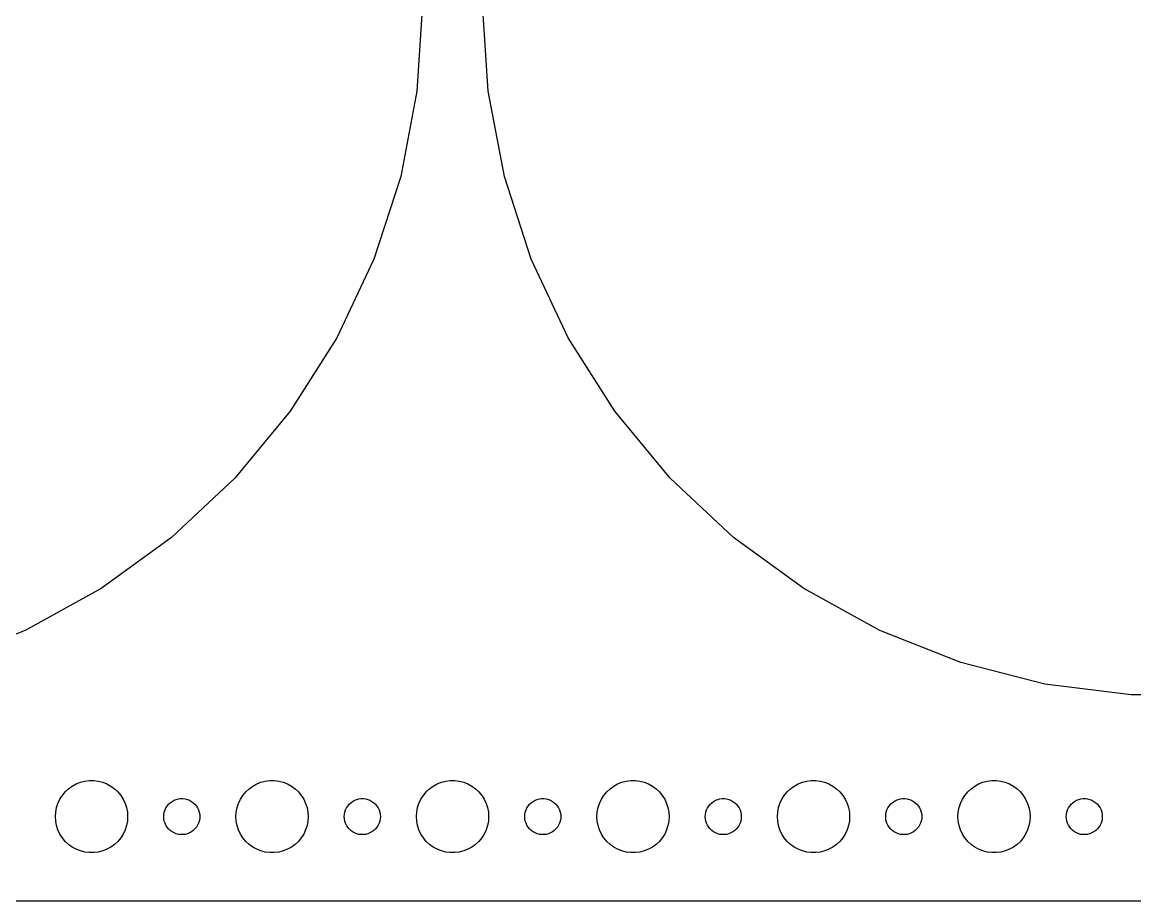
# Model space of a CAD drawing. Header units: metres. Extents: x -187 to 187, y -74 to 74.
# Drawn here: x -95.8 to -3.3, y -74.5 to -1.5 of the extents above; entities that cross this region are included whole.
import ezdxf

# ---------------------------------------------------------------- set-up
doc = ezdxf.new("R2010")
doc.units = ezdxf.units.M

msp = doc.modelspace()

# ---------------------------------------------------------------- linework, layer by layer
for p, q in [((-62.5, 0), (-62.9534, -7.20665)), ((-57.0466, -7.20665), (-57.5, 0)), ((-62.9534, -7.20665), (-64.3065, -14.2997)), ((-55.6935, -14.2997), (-57.0466, -7.20665)), ((-64.3065, -14.2997), (-66.5378, -21.1672)), ((-53.4621, -21.1672), (-55.6935, -14.2997)), ((-66.5378, -21.1672), (-69.6124, -27.7008)), ((-50.3876, -27.7008), (-53.4621, -21.1672)), ((-69.6124, -27.7008), (-73.4815, -33.7977)), ((-46.5185, -33.7977), (-50.3876, -27.7008)), ((-73.4815, -33.7977), (-78.0843, -39.3615)), ((-41.9157, -39.3615), (-46.5185, -33.7977)), ((-78.0843, -39.3615), (-83.3481, -44.3045)), ((-36.6519, -44.3045), (-41.9157, -39.3615)), ((-83.3481, -44.3045), (-89.19, -48.5488)), ((-30.81, -48.5488), (-36.6519, -44.3045)), ((-89.19, -48.5488), (-95.5177, -52.0276)), ((-24.4823, -52.0276), (-30.81, -48.5488)), ((-95.5177, -52.0276), (-102.232, -54.6857)), ((-17.7685, -54.6857), (-24.4823, -52.0276)), ((-10.7744, -56.4815), (-17.7685, -54.6857)), ((-3.61044, -57.3865), (-10.7744, -56.4815)), ((3.61044, -57.3865), (-3.61044, -57.3865)), ((-91.2773, -64.7855), (-90.927, -64.6468)), ((-90.927, -64.6468), (-90.5621, -64.5531)), ((-90.5621, -64.5531), (-90.1884, -64.5059)), ((-90.1884, -64.5059), (-89.8116, -64.5059)), ((-89.8116, -64.5059), (-89.4379, -64.5531)), ((-89.4379, -64.5531), (-89.073, -64.6468)), ((-89.073, -64.6468), (-88.7227, -64.7855)), ((-76.2773, -64.7855), (-75.927, -64.6468)), ((-75.927, -64.6468), (-75.5621, -64.5531)), ((-75.5621, -64.5531), (-75.1884, -64.5059)), ((-75.1884, -64.5059), (-74.8116, -64.5059)), ((-74.8116, -64.5059), (-74.4379, -64.5531)), ((-74.4379, -64.5531), (-74.073, -64.6468)), ((-74.073, -64.6468), (-73.7227, -64.7855)), ((-61.2773, -64.7855), (-60.927, -64.6468)), ((-60.927, -64.6468), (-60.5621, -64.5531)), ((-60.5621, -64.5531), (-60.1884, -64.5059)), ((-60.1884, -64.5059), (-59.8116, -64.5059)), ((-59.8116, -64.5059), (-59.4379, -64.5531)), ((-59.4379, -64.5531), (-59.0729, -64.6468)), ((-59.0729, -64.6468), (-58.7227, -64.7855)), ((-46.2773, -64.7855), (-45.927, -64.6468)), ((-45.927, -64.6468), (-45.5621, -64.5531)), ((-45.5621, -64.5531), (-45.1884, -64.5059)), ((-45.1884, -64.5059), (-44.8116, -64.5059)), ((-44.8116, -64.5059), (-44.4379, -64.5531)), ((-44.4379, -64.5531), (-44.0729, -64.6468)), ((-44.0729, -64.6468), (-43.7227, -64.7855)), ((-31.2773, -64.7855), (-30.927, -64.6468)), ((-30.927, -64.6468), (-30.5621, -64.5531)), ((-30.5621, -64.5531), (-30.1884, -64.5059)), ((-30.1884, -64.5059), (-29.8116, -64.5059)), ((-29.8116, -64.5059), (-29.4379, -64.5531)), ((-29.4379, -64.5531), (-29.0729, -64.6468)), ((-29.0729, -64.6468), (-28.7227, -64.7855)), ((-16.2773, -64.7855), (-15.927, -64.6468)), ((-15.927, -64.6468), (-15.5621, -64.5531)), ((-15.5621, -64.5531), (-15.1884, -64.5059)), ((-15.1884, -64.5059), (-14.8116, -64.5059)), ((-14.8116, -64.5059), (-14.4379, -64.5531)), ((-14.4379, -64.5531), (-14.0729, -64.6468)), ((-14.0729, -64.6468), (-13.7227, -64.7855)), ((-92.427, -65.7366), (-92.1869, -65.4464)), ((-92.1869, -65.4464), (-91.9123, -65.1885)), ((-91.9123, -65.1885), (-91.6075, -64.967)), ((-91.6075, -64.967), (-91.2773, -64.7855)), ((-88.7227, -64.7855), (-88.3925, -64.967)), ((-88.3925, -64.967), (-88.0877, -65.1885)), ((-88.0877, -65.1885), (-87.8131, -65.4464)), ((-87.8131, -65.4464), (-87.573, -65.7366)), ((-77.427, -65.7366), (-77.1869, -65.4464)), ((-77.1869, -65.4464), (-76.9123, -65.1885)), ((-76.9123, -65.1885), (-76.6075, -64.967)), ((-76.6075, -64.967), (-76.2773, -64.7855)), ((-73.7227, -64.7855), (-73.3925, -64.967)), ((-73.3925, -64.967), (-73.0877, -65.1885)), ((-73.0877, -65.1885), (-72.8131, -65.4464)), ((-72.8131, -65.4464), (-72.573, -65.7366)), ((-62.427, -65.7366), (-62.1869, -65.4464)), ((-62.1869, -65.4464), (-61.9123, -65.1885)), ((-61.9123, -65.1885), (-61.6075, -64.967)), ((-61.6075, -64.967), (-61.2773, -64.7855)), ((-58.7227, -64.7855), (-58.3925, -64.967)), ((-58.3925, -64.967), (-58.0877, -65.1885)), ((-58.0877, -65.1885), (-57.8131, -65.4464)), ((-57.8131, -65.4464), (-57.5729, -65.7366)), ((-47.427, -65.7366), (-47.1869, -65.4464)), ((-47.1869, -65.4464), (-46.9123, -65.1885)), ((-46.9123, -65.1885), (-46.6075, -64.967)), ((-46.6075, -64.967), (-46.2773, -64.7855)), ((-43.7227, -64.7855), (-43.3925, -64.967)), ((-43.3925, -64.967), (-43.0877, -65.1885)), ((-43.0877, -65.1885), (-42.8131, -65.4464)), ((-42.8131, -65.4464), (-42.5729, -65.7366)), ((-32.427, -65.7366), (-32.1869, -65.4464)), ((-32.1869, -65.4464), (-31.9123, -65.1885)), ((-31.9123, -65.1885), (-31.6075, -64.967)), ((-31.6075, -64.967), (-31.2773, -64.7855)), ((-28.7227, -64.7855), (-28.3925, -64.967)), ((-28.3925, -64.967), (-28.0877, -65.1885)), ((-28.0877, -65.1885), (-27.8131, -65.4464)), ((-27.8131, -65.4464), (-27.5729, -65.7366)), ((-17.427, -65.7366), (-17.1869, -65.4464)), ((-17.1869, -65.4464), (-16.9123, -65.1885)), ((-16.9123, -65.1885), (-16.6075, -64.967)), ((-16.6075, -64.967), (-16.2773, -64.7855)), ((-13.7227, -64.7855), (-13.3925, -64.967)), ((-13.3925, -64.967), (-13.0877, -65.1885)), ((-13.0877, -65.1885), (-12.8131, -65.4464)), ((-12.8131, -65.4464), (-12.5729, -65.7366)), ((-92.9057, -66.7539), (-92.7893, -66.3956)), ((-92.7893, -66.3956), (-92.6289, -66.0547)), ((-92.6289, -66.0547), (-92.427, -65.7366)), ((-87.573, -65.7366), (-87.3711, -66.0547)), ((-87.3711, -66.0547), (-87.2107, -66.3956)), ((-87.2107, -66.3956), (-87.0943, -66.7539)), ((-83.7135, -66.6183), (-83.5934, -66.4732)), ((-83.5934, -66.4732), (-83.4561, -66.3442)), ((-83.4561, -66.3442), (-83.3037, -66.2335)), ((-83.3037, -66.2335), (-83.1387, -66.1428)), ((-83.1387, -66.1428), (-82.9635, -66.0734)), ((-82.9635, -66.0734), (-82.7811, -66.0266)), ((-82.7811, -66.0266), (-82.5942, -66.003)), ((-82.5942, -66.003), (-82.4058, -66.003)), ((-82.4058, -66.003), (-82.2189, -66.0266)), ((-82.2189, -66.0266), (-82.0365, -66.0734)), ((-82.0365, -66.0734), (-81.8613, -66.1428)), ((-81.8613, -66.1428), (-81.6963, -66.2335)), ((-81.6963, -66.2335), (-81.5439, -66.3442)), ((-81.5439, -66.3442), (-81.4065, -66.4732)), ((-81.4065, -66.4732), (-81.2865, -66.6183)), ((-77.9057, -66.7539), (-77.7893, -66.3956)), ((-77.7893, -66.3956), (-77.6289, -66.0547)), ((-77.6289, -66.0547), (-77.427, -65.7366)), ((-72.573, -65.7366), (-72.3711, -66.0547)), ((-72.3711, -66.0547), (-72.2107, -66.3956)), ((-72.2107, -66.3956), (-72.0943, -66.7539)), ((-68.7135, -66.6183), (-68.5934, -66.4732)), ((-68.5934, -66.4732), (-68.4561, -66.3442)), ((-68.4561, -66.3442), (-68.3037, -66.2335)), ((-68.3037, -66.2335), (-68.1387, -66.1428)), ((-68.1387, -66.1428), (-67.9635, -66.0734)), ((-67.9635, -66.0734), (-67.7811, -66.0266)), ((-67.7811, -66.0266), (-67.5942, -66.003)), ((-67.5942, -66.003), (-67.4058, -66.003)), ((-67.4058, -66.003), (-67.2189, -66.0266)), ((-67.2189, -66.0266), (-67.0365, -66.0734)), ((-67.0365, -66.0734), (-66.8613, -66.1428)), ((-66.8613, -66.1428), (-66.6963, -66.2335)), ((-66.6963, -66.2335), (-66.5439, -66.3442)), ((-66.5439, -66.3442), (-66.4065, -66.4732)), ((-66.4065, -66.4732), (-66.2865, -66.6183)), ((-62.9057, -66.7539), (-62.7893, -66.3956)), ((-62.7893, -66.3956), (-62.6289, -66.0547)), ((-62.6289, -66.0547), (-62.427, -65.7366)), ((-57.5729, -65.7366), (-57.3711, -66.0547)), ((-57.3711, -66.0547), (-57.2107, -66.3956)), ((-57.2107, -66.3956), (-57.0942, -66.7539)), ((-53.7135, -66.6183), (-53.5934, -66.4732)), ((-53.5934, -66.4732), (-53.4561, -66.3442)), ((-53.4561, -66.3442), (-53.3037, -66.2335)), ((-53.3037, -66.2335), (-53.1387, -66.1428)), ((-53.1387, -66.1428), (-52.9635, -66.0734)), ((-52.9635, -66.0734), (-52.7811, -66.0266)), ((-52.7811, -66.0266), (-52.5942, -66.003)), ((-52.5942, -66.003), (-52.4058, -66.003)), ((-52.4058, -66.003), (-52.2189, -66.0266)), ((-52.2189, -66.0266), (-52.0365, -66.0734)), ((-52.0365, -66.0734), (-51.8613, -66.1428)), ((-51.8613, -66.1428), (-51.6963, -66.2335)), ((-51.6963, -66.2335), (-51.5439, -66.3442)), ((-51.5439, -66.3442), (-51.4065, -66.4732)), ((-51.4065, -66.4732), (-51.2865, -66.6183)), ((-47.9057, -66.7539), (-47.7893, -66.3956)), ((-47.7893, -66.3956), (-47.6289, -66.0547)), ((-47.6289, -66.0547), (-47.427, -65.7366)), ((-42.5729, -65.7366), (-42.3711, -66.0547)), ((-42.3711, -66.0547), (-42.2107, -66.3956)), ((-42.2107, -66.3956), (-42.0942, -66.7539)), ((-38.7135, -66.6183), (-38.5934, -66.4732)), ((-38.5934, -66.4732), (-38.4561, -66.3442)), ((-38.4561, -66.3442), (-38.3037, -66.2335)), ((-38.3037, -66.2335), (-38.1387, -66.1428)), ((-38.1387, -66.1428), (-37.9635, -66.0734)), ((-37.9635, -66.0734), (-37.7811, -66.0266)), ((-37.7811, -66.0266), (-37.5942, -66.003)), ((-37.5942, -66.003), (-37.4058, -66.003)), ((-37.4058, -66.003), (-37.2189, -66.0266)), ((-37.2189, -66.0266), (-37.0365, -66.0734)), ((-37.0365, -66.0734), (-36.8613, -66.1428)), ((-36.8613, -66.1428), (-36.6963, -66.2335)), ((-36.6963, -66.2335), (-36.5439, -66.3442)), ((-36.5439, -66.3442), (-36.4065, -66.4732)), ((-36.4065, -66.4732), (-36.2865, -66.6183)), ((-32.9057, -66.7539), (-32.7893, -66.3956)), ((-32.7893, -66.3956), (-32.6289, -66.0547)), ((-32.6289, -66.0547), (-32.427, -65.7366)), ((-27.5729, -65.7366), (-27.3711, -66.0547)), ((-27.3711, -66.0547), (-27.2107, -66.3956)), ((-27.2107, -66.3956), (-27.0942, -66.7539)), ((-23.7135, -66.6183), (-23.5934, -66.4732)), ((-23.5934, -66.4732), (-23.4561, -66.3442)), ((-23.4561, -66.3442), (-23.3037, -66.2335)), ((-23.3037, -66.2335), (-23.1387, -66.1428)), ((-23.1387, -66.1428), (-22.9635, -66.0734)), ((-22.9635, -66.0734), (-22.7811, -66.0266)), ((-22.7811, -66.0266), (-22.5942, -66.003)), ((-22.5942, -66.003), (-22.4058, -66.003)), ((-22.4058, -66.003), (-22.2189, -66.0266)), ((-22.2189, -66.0266), (-22.0365, -66.0734)), ((-22.0365, -66.0734), (-21.8613, -66.1428)), ((-21.8613, -66.1428), (-21.6963, -66.2335)), ((-21.6963, -66.2335), (-21.5439, -66.3442)), ((-21.5439, -66.3442), (-21.4065, -66.4732)), ((-21.4065, -66.4732), (-21.2865, -66.6183)), ((-17.9057, -66.7539), (-17.7893, -66.3956)), ((-17.7893, -66.3956), (-17.6289, -66.0547)), ((-17.6289, -66.0547), (-17.427, -65.7366)), ((-12.5729, -65.7366), (-12.3711, -66.0547)), ((-12.3711, -66.0547), (-12.2107, -66.3956)), ((-12.2107, -66.3956), (-12.0942, -66.7539)), ((-8.71352, -66.6183), (-8.59344, -66.4732)), ((-8.59344, -66.4732), (-8.45613, -66.3442)), ((-8.45613, -66.3442), (-8.30373, -66.2335)), ((-8.30373, -66.2335), (-8.13866, -66.1428)), ((-8.13866, -66.1428), (-7.96352, -66.0734)), ((-7.96352, -66.0734), (-7.78107, -66.0266)), ((-7.78107, -66.0266), (-7.59418, -66.003)), ((-7.59418, -66.003), (-7.40581, -66.003)), ((-7.40581, -66.003), (-7.21892, -66.0266)), ((-7.21892, -66.0266), (-7.03647, -66.0734)), ((-7.03647, -66.0734), (-6.86133, -66.1428)), ((-6.86133, -66.1428), (-6.69626, -66.2335)), ((-6.69626, -66.2335), (-6.54385, -66.3442)), ((-6.54385, -66.3442), (-6.40654, -66.4732)), ((-6.40654, -66.4732), (-6.28647, -66.6183)), ((-93, -67.5), (-92.9763, -67.124)), ((-92.9763, -67.124), (-92.9057, -66.7539)), ((-87.0943, -66.7539), (-87.0237, -67.124)), ((-87.0237, -67.124), (-87, -67.5)), ((-84, -67.5), (-83.9882, -67.312)), ((-83.9882, -67.312), (-83.9529, -67.127)), ((-83.9529, -67.127), (-83.8947, -66.9478)), ((-83.8947, -66.9478), (-83.8145, -66.7774)), ((-83.8145, -66.7774), (-83.7135, -66.6183)), ((-81.2865, -66.6183), (-81.1855, -66.7774)), ((-81.1855, -66.7774), (-81.1053, -66.9478)), ((-81.1053, -66.9478), (-81.0471, -67.127)), ((-81.0471, -67.127), (-81.0118, -67.312)), ((-81.0118, -67.312), (-81, -67.5)), ((-78, -67.5), (-77.9763, -67.124)), ((-77.9763, -67.124), (-77.9057, -66.7539)), ((-72.0943, -66.7539), (-72.0237, -67.124)), ((-72.0237, -67.124), (-72, -67.5)), ((-69, -67.5), (-68.9882, -67.312)), ((-68.9882, -67.312), (-68.9529, -67.127)), ((-68.9529, -67.127), (-68.8947, -66.9478)), ((-68.8947, -66.9478), (-68.8145, -66.7774)), ((-68.8145, -66.7774), (-68.7135, -66.6183)), ((-66.2865, -66.6183), (-66.1855, -66.7774)), ((-66.1855, -66.7774), (-66.1053, -66.9478)), ((-66.1053, -66.9478), (-66.0471, -67.127)), ((-66.0471, -67.127), (-66.0118, -67.312)), ((-66.0118, -67.312), (-66, -67.5)), ((-63, -67.5), (-62.9763, -67.124)), ((-62.9763, -67.124), (-62.9057, -66.7539)), ((-57.0942, -66.7539), (-57.0237, -67.124)), ((-57.0237, -67.124), (-57, -67.5)), ((-54, -67.5), (-53.9882, -67.312)), ((-53.9882, -67.312), (-53.9529, -67.127)), ((-53.9529, -67.127), (-53.8947, -66.9478)), ((-53.8947, -66.9478), (-53.8145, -66.7774)), ((-53.8145, -66.7774), (-53.7135, -66.6183)), ((-51.2865, -66.6183), (-51.1855, -66.7774)), ((-51.1855, -66.7774), (-51.1053, -66.9478)), ((-51.1053, -66.9478), (-51.0471, -67.127)), ((-51.0471, -67.127), (-51.0118, -67.312)), ((-51.0118, -67.312), (-51, -67.5)), ((-48, -67.5), (-47.9763, -67.124)), ((-47.9763, -67.124), (-47.9057, -66.7539)), ((-42.0942, -66.7539), (-42.0237, -67.124)), ((-42.0237, -67.124), (-42, -67.5)), ((-39, -67.5), (-38.9882, -67.312)), ((-38.9882, -67.312), (-38.9529, -67.127)), ((-38.9529, -67.127), (-38.8947, -66.9478)), ((-38.8947, -66.9478), (-38.8145, -66.7774)), ((-38.8145, -66.7774), (-38.7135, -66.6183)), ((-36.2865, -66.6183), (-36.1855, -66.7774)), ((-36.1855, -66.7774), (-36.1053, -66.9478)), ((-36.1053, -66.9478), (-36.0471, -67.127)), ((-36.0471, -67.127), (-36.0118, -67.312)), ((-36.0118, -67.312), (-36, -67.5)), ((-33, -67.5), (-32.9763, -67.124)), ((-32.9763, -67.124), (-32.9057, -66.7539)), ((-27.0942, -66.7539), (-27.0237, -67.124)), ((-27.0237, -67.124), (-27, -67.5)), ((-24, -67.5), (-23.9882, -67.312)), ((-23.9882, -67.312), (-23.9529, -67.127)), ((-23.9529, -67.127), (-23.8947, -66.9478)), ((-23.8947, -66.9478), (-23.8145, -66.7774)), ((-23.8145, -66.7774), (-23.7135, -66.6183)), ((-21.2865, -66.6183), (-21.1855, -66.7774)), ((-21.1855, -66.7774), (-21.1053, -66.9478)), ((-21.1053, -66.9478), (-21.0471, -67.127)), ((-21.0471, -67.127), (-21.0118, -67.312)), ((-21.0118, -67.312), (-21, -67.5)), ((-18, -67.5), (-17.9763, -67.124)), ((-17.9763, -67.124), (-17.9057, -66.7539)), ((-12.0942, -66.7539), (-12.0237, -67.124)), ((-12.0237, -67.124), (-12, -67.5)), ((-9, -67.5), (-8.98816, -67.312)), ((-8.98816, -67.312), (-8.95287, -67.127)), ((-8.95287, -67.127), (-8.89465, -66.9478)), ((-8.89465, -66.9478), (-8.81445, -66.7774)), ((-8.81445, -66.7774), (-8.71352, -66.6183)), ((-6.28647, -66.6183), (-6.18553, -66.7774)), ((-6.18553, -66.7774), (-6.10533, -66.9478)), ((-6.10533, -66.9478), (-6.04712, -67.127)), ((-6.04712, -67.127), (-6.01183, -67.312)), ((-6.01183, -67.312), (-6, -67.5)), ((-92.9763, -67.876), (-93, -67.5)), ((-92.9057, -68.2461), (-92.9763, -67.876)), ((-92.7893, -68.6044), (-92.9057, -68.2461)), ((-87.0943, -68.2461), (-87.2107, -68.6044)), ((-87.0237, -67.876), (-87.0943, -68.2461)), ((-87, -67.5), (-87.0237, -67.876)), ((-83.9882, -67.688), (-84, -67.5)), ((-83.9529, -67.873), (-83.9882, -67.688)), ((-83.8947, -68.0522), (-83.9529, -67.873)), ((-83.8145, -68.2226), (-83.8947, -68.0522)), ((-83.7135, -68.3817), (-83.8145, -68.2226)), ((-83.5934, -68.5268), (-83.7135, -68.3817)), ((-81.2865, -68.3817), (-81.4065, -68.5268)), ((-81.1855, -68.2226), (-81.2865, -68.3817)), ((-81.1053, -68.0522), (-81.1855, -68.2226)), ((-81.0471, -67.873), (-81.1053, -68.0522)), ((-81.0118, -67.688), (-81.0471, -67.873)), ((-81, -67.5), (-81.0118, -67.688)), ((-77.9763, -67.876), (-78, -67.5)), ((-77.9057, -68.2461), (-77.9763, -67.876)), ((-77.7893, -68.6044), (-77.9057, -68.2461)), ((-72.0943, -68.2461), (-72.2107, -68.6044)), ((-72.0237, -67.876), (-72.0943, -68.2461)), ((-72, -67.5), (-72.0237, -67.876)), ((-68.9882, -67.688), (-69, -67.5)), ((-68.9529, -67.873), (-68.9882, -67.688)), ((-68.8947, -68.0522), (-68.9529, -67.873)), ((-68.8145, -68.2226), (-68.8947, -68.0522)), ((-68.7135, -68.3817), (-68.8145, -68.2226)), ((-68.5934, -68.5268), (-68.7135, -68.3817)), ((-66.2865, -68.3817), (-66.4065, -68.5268)), ((-66.1855, -68.2226), (-66.2865, -68.3817)), ((-66.1053, -68.0522), (-66.1855, -68.2226)), ((-66.0471, -67.873), (-66.1053, -68.0522)), ((-66.0118, -67.688), (-66.0471, -67.873)), ((-66, -67.5), (-66.0118, -67.688)), ((-62.9763, -67.876), (-63, -67.5)), ((-62.9057, -68.2461), (-62.9763, -67.876)), ((-62.7893, -68.6044), (-62.9057, -68.2461)), ((-57.0942, -68.2461), (-57.2107, -68.6044)), ((-57.0237, -67.876), (-57.0942, -68.2461)), ((-57, -67.5), (-57.0237, -67.876)), ((-53.9882, -67.688), (-54, -67.5)), ((-53.9529, -67.873), (-53.9882, -67.688)), ((-53.8947, -68.0522), (-53.9529, -67.873)), ((-53.8145, -68.2226), (-53.8947, -68.0522)), ((-53.7135, -68.3817), (-53.8145, -68.2226)), ((-53.5934, -68.5268), (-53.7135, -68.3817)), ((-51.2865, -68.3817), (-51.4065, -68.5268)), ((-51.1855, -68.2226), (-51.2865, -68.3817)), ((-51.1053, -68.0522), (-51.1855, -68.2226)), ((-51.0471, -67.873), (-51.1053, -68.0522)), ((-51.0118, -67.688), (-51.0471, -67.873)), ((-51, -67.5), (-51.0118, -67.688)), ((-47.9763, -67.876), (-48, -67.5)), ((-47.9057, -68.2461), (-47.9763, -67.876)), ((-47.7893, -68.6044), (-47.9057, -68.2461)), ((-42.0942, -68.2461), (-42.2107, -68.6044)), ((-42.0237, -67.876), (-42.0942, -68.2461)), ((-42, -67.5), (-42.0237, -67.876)), ((-38.9882, -67.688), (-39, -67.5)), ((-38.9529, -67.873), (-38.9882, -67.688)), ((-38.8947, -68.0522), (-38.9529, -67.873)), ((-38.8145, -68.2226), (-38.8947, -68.0522)), ((-38.7135, -68.3817), (-38.8145, -68.2226)), ((-38.5934, -68.5268), (-38.7135, -68.3817)), ((-36.2865, -68.3817), (-36.4065, -68.5268)), ((-36.1855, -68.2226), (-36.2865, -68.3817)), ((-36.1053, -68.0522), (-36.1855, -68.2226)), ((-36.0471, -67.873), (-36.1053, -68.0522)), ((-36.0118, -67.688), (-36.0471, -67.873)), ((-36, -67.5), (-36.0118, -67.688)), ((-32.9763, -67.876), (-33, -67.5)), ((-32.9057, -68.2461), (-32.9763, -67.876)), ((-32.7893, -68.6044), (-32.9057, -68.2461)), ((-27.0942, -68.2461), (-27.2107, -68.6044)), ((-27.0237, -67.876), (-27.0942, -68.2461)), ((-27, -67.5), (-27.0237, -67.876)), ((-23.9882, -67.688), (-24, -67.5)), ((-23.9529, -67.873), (-23.9882, -67.688)), ((-23.8947, -68.0522), (-23.9529, -67.873)), ((-23.8145, -68.2226), (-23.8947, -68.0522)), ((-23.7135, -68.3817), (-23.8145, -68.2226)), ((-23.5934, -68.5268), (-23.7135, -68.3817)), ((-21.2865, -68.3817), (-21.4065, -68.5268)), ((-21.1855, -68.2226), (-21.2865, -68.3817)), ((-21.1053, -68.0522), (-21.1855, -68.2226)), ((-21.0471, -67.873), (-21.1053, -68.0522)), ((-21.0118, -67.688), (-21.0471, -67.873)), ((-21, -67.5), (-21.0118, -67.688)), ((-17.9763, -67.876), (-18, -67.5)), ((-17.9057, -68.2461), (-17.9763, -67.876)), ((-17.7893, -68.6044), (-17.9057, -68.2461)), ((-12.0942, -68.2461), (-12.2107, -68.6044)), ((-12.0237, -67.876), (-12.0942, -68.2461)), ((-12, -67.5), (-12.0237, -67.876)), ((-8.98816, -67.688), (-9, -67.5)), ((-8.95287, -67.873), (-8.98816, -67.688)), ((-8.89465, -68.0522), (-8.95287, -67.873)), ((-8.81445, -68.2226), (-8.89465, -68.0522)), ((-8.71352, -68.3817), (-8.81445, -68.2226)), ((-8.59344, -68.5268), (-8.71352, -68.3817)), ((-6.28647, -68.3817), (-6.40654, -68.5268)), ((-6.18553, -68.2226), (-6.28647, -68.3817)), ((-6.10533, -68.0522), (-6.18553, -68.2226)), ((-6.04712, -67.873), (-6.10533, -68.0522)), ((-6.01183, -67.688), (-6.04712, -67.873)), ((-6, -67.5), (-6.01183, -67.688)), ((-92.6289, -68.9453), (-92.7893, -68.6044)), ((-92.427, -69.2634), (-92.6289, -68.9453)), ((-92.1869, -69.5536), (-92.427, -69.2634)), ((-87.573, -69.2634), (-87.8131, -69.5536)), ((-87.3711, -68.9453), (-87.573, -69.2634)), ((-87.2107, -68.6044), (-87.3711, -68.9453)), ((-83.4561, -68.6558), (-83.5934, -68.5268)), ((-83.3037, -68.7665), (-83.4561, -68.6558)), ((-83.1387, -68.8572), (-83.3037, -68.7665)), ((-82.9635, -68.9266), (-83.1387, -68.8572)), ((-82.7811, -68.9734), (-82.9635, -68.9266)), ((-82.5942, -68.997), (-82.7811, -68.9734)), ((-82.4058, -68.997), (-82.5942, -68.997)), ((-82.2189, -68.9734), (-82.4058, -68.997)), ((-82.0365, -68.9266), (-82.2189, -68.9734)), ((-81.8613, -68.8572), (-82.0365, -68.9266)), ((-81.6963, -68.7665), (-81.8613, -68.8572)), ((-81.5439, -68.6558), (-81.6963, -68.7665)), ((-81.4065, -68.5268), (-81.5439, -68.6558)), ((-77.6289, -68.9453), (-77.7893, -68.6044)), ((-77.427, -69.2634), (-77.6289, -68.9453)), ((-77.1869, -69.5536), (-77.427, -69.2634)), ((-72.573, -69.2634), (-72.8131, -69.5536)), ((-72.3711, -68.9453), (-72.573, -69.2634)), ((-72.2107, -68.6044), (-72.3711, -68.9453)), ((-68.4561, -68.6558), (-68.5934, -68.5268)), ((-68.3037, -68.7665), (-68.4561, -68.6558)), ((-68.1387, -68.8572), (-68.3037, -68.7665)), ((-67.9635, -68.9266), (-68.1387, -68.8572)), ((-67.7811, -68.9734), (-67.9635, -68.9266)), ((-67.5942, -68.997), (-67.7811, -68.9734)), ((-67.4058, -68.997), (-67.5942, -68.997)), ((-67.2189, -68.9734), (-67.4058, -68.997)), ((-67.0365, -68.9266), (-67.2189, -68.9734)), ((-66.8613, -68.8572), (-67.0365, -68.9266)), ((-66.6963, -68.7665), (-66.8613, -68.8572)), ((-66.5439, -68.6558), (-66.6963, -68.7665)), ((-66.4065, -68.5268), (-66.5439, -68.6558)), ((-62.6289, -68.9453), (-62.7893, -68.6044)), ((-62.427, -69.2634), (-62.6289, -68.9453)), ((-62.1869, -69.5536), (-62.427, -69.2634)), ((-57.5729, -69.2634), (-57.8131, -69.5536)), ((-57.3711, -68.9453), (-57.5729, -69.2634)), ((-57.2107, -68.6044), (-57.3711, -68.9453)), ((-53.4561, -68.6558), (-53.5934, -68.5268)), ((-53.3037, -68.7665), (-53.4561, -68.6558)), ((-53.1387, -68.8572), (-53.3037, -68.7665)), ((-52.9635, -68.9266), (-53.1387, -68.8572)), ((-52.7811, -68.9734), (-52.9635, -68.9266)), ((-52.5942, -68.997), (-52.7811, -68.9734)), ((-52.4058, -68.997), (-52.5942, -68.997)), ((-52.2189, -68.9734), (-52.4058, -68.997)), ((-52.0365, -68.9266), (-52.2189, -68.9734)), ((-51.8613, -68.8572), (-52.0365, -68.9266)), ((-51.6963, -68.7665), (-51.8613, -68.8572)), ((-51.5439, -68.6558), (-51.6963, -68.7665)), ((-51.4065, -68.5268), (-51.5439, -68.6558)), ((-47.6289, -68.9453), (-47.7893, -68.6044)), ((-47.427, -69.2634), (-47.6289, -68.9453)), ((-47.1869, -69.5536), (-47.427, -69.2634)), ((-42.5729, -69.2634), (-42.8131, -69.5536)), ((-42.3711, -68.9453), (-42.5729, -69.2634)), ((-42.2107, -68.6044), (-42.3711, -68.9453)), ((-38.4561, -68.6558), (-38.5934, -68.5268)), ((-38.3037, -68.7665), (-38.4561, -68.6558)), ((-38.1387, -68.8572), (-38.3037, -68.7665)), ((-37.9635, -68.9266), (-38.1387, -68.8572)), ((-37.7811, -68.9734), (-37.9635, -68.9266)), ((-37.5942, -68.997), (-37.7811, -68.9734)), ((-37.4058, -68.997), (-37.5942, -68.997)), ((-37.2189, -68.9734), (-37.4058, -68.997)), ((-37.0365, -68.9266), (-37.2189, -68.9734)), ((-36.8613, -68.8572), (-37.0365, -68.9266)), ((-36.6963, -68.7665), (-36.8613, -68.8572)), ((-36.5439, -68.6558), (-36.6963, -68.7665)), ((-36.4065, -68.5268), (-36.5439, -68.6558)), ((-32.6289, -68.9453), (-32.7893, -68.6044)), ((-32.427, -69.2634), (-32.6289, -68.9453)), ((-32.1869, -69.5536), (-32.427, -69.2634)), ((-27.5729, -69.2634), (-27.8131, -69.5536)), ((-27.3711, -68.9453), (-27.5729, -69.2634)), ((-27.2107, -68.6044), (-27.3711, -68.9453)), ((-23.4561, -68.6558), (-23.5934, -68.5268)), ((-23.3037, -68.7665), (-23.4561, -68.6558)), ((-23.1387, -68.8572), (-23.3037, -68.7665)), ((-22.9635, -68.9266), (-23.1387, -68.8572)), ((-22.7811, -68.9734), (-22.9635, -68.9266)), ((-22.5942, -68.997), (-22.7811, -68.9734)), ((-22.4058, -68.997), (-22.5942, -68.997)), ((-22.2189, -68.9734), (-22.4058, -68.997)), ((-22.0365, -68.9266), (-22.2189, -68.9734)), ((-21.8613, -68.8572), (-22.0365, -68.9266)), ((-21.6963, -68.7665), (-21.8613, -68.8572)), ((-21.5439, -68.6558), (-21.6963, -68.7665)), ((-21.4065, -68.5268), (-21.5439, -68.6558)), ((-17.6289, -68.9453), (-17.7893, -68.6044)), ((-17.427, -69.2634), (-17.6289, -68.9453)), ((-17.1869, -69.5536), (-17.427, -69.2634)), ((-12.5729, -69.2634), (-12.8131, -69.5536)), ((-12.3711, -68.9453), (-12.5729, -69.2634)), ((-12.2107, -68.6044), (-12.3711, -68.9453)), ((-8.45613, -68.6558), (-8.59344, -68.5268)), ((-8.30373, -68.7665), (-8.45613, -68.6558)), ((-8.13866, -68.8572), (-8.30373, -68.7665)), ((-7.96352, -68.9266), (-8.13866, -68.8572)), ((-7.78107, -68.9734), (-7.96352, -68.9266)), ((-7.59418, -68.997), (-7.78107, -68.9734)), ((-7.40581, -68.997), (-7.59418, -68.997)), ((-7.21892, -68.9734), (-7.40581, -68.997)), ((-7.03647, -68.9266), (-7.21892, -68.9734)), ((-6.86133, -68.8572), (-7.03647, -68.9266)), ((-6.69626, -68.7665), (-6.86133, -68.8572)), ((-6.54385, -68.6558), (-6.69626, -68.7665)), ((-6.40654, -68.5268), (-6.54385, -68.6558)), ((-91.9123, -69.8115), (-92.1869, -69.5536)), ((-91.6075, -70.033), (-91.9123, -69.8115)), ((-91.2773, -70.2145), (-91.6075, -70.033)), ((-90.927, -70.3532), (-91.2773, -70.2145)), ((-88.7227, -70.2145), (-89.073, -70.3532)), ((-88.3925, -70.033), (-88.7227, -70.2145)), ((-88.0877, -69.8115), (-88.3925, -70.033)), ((-87.8131, -69.5536), (-88.0877, -69.8115)), ((-76.9123, -69.8115), (-77.1869, -69.5536)), ((-76.6075, -70.033), (-76.9123, -69.8115)), ((-76.2773, -70.2145), (-76.6075, -70.033)), ((-75.927, -70.3532), (-76.2773, -70.2145)), ((-73.7227, -70.2145), (-74.073, -70.3532)), ((-73.3925, -70.033), (-73.7227, -70.2145)), ((-73.0877, -69.8115), (-73.3925, -70.033)), ((-72.8131, -69.5536), (-73.0877, -69.8115)), ((-61.9123, -69.8115), (-62.1869, -69.5536)), ((-61.6075, -70.033), (-61.9123, -69.8115)), ((-61.2773, -70.2145), (-61.6075, -70.033)), ((-60.927, -70.3532), (-61.2773, -70.2145)), ((-58.7227, -70.2145), (-59.0729, -70.3532)), ((-58.3925, -70.033), (-58.7227, -70.2145)), ((-58.0877, -69.8115), (-58.3925, -70.033)), ((-57.8131, -69.5536), (-58.0877, -69.8115)), ((-46.9123, -69.8115), (-47.1869, -69.5536)), ((-46.6075, -70.033), (-46.9123, -69.8115)), ((-46.2773, -70.2145), (-46.6075, -70.033)), ((-45.927, -70.3532), (-46.2773, -70.2145)), ((-43.7227, -70.2145), (-44.0729, -70.3532)), ((-43.3925, -70.033), (-43.7227, -70.2145)), ((-43.0877, -69.8115), (-43.3925, -70.033)), ((-42.8131, -69.5536), (-43.0877, -69.8115)), ((-31.9123, -69.8115), (-32.1869, -69.5536)), ((-31.6075, -70.033), (-31.9123, -69.8115)), ((-31.2773, -70.2145), (-31.6075, -70.033)), ((-30.927, -70.3532), (-31.2773, -70.2145)), ((-28.7227, -70.2145), (-29.0729, -70.3532)), ((-28.3925, -70.033), (-28.7227, -70.2145)), ((-28.0877, -69.8115), (-28.3925, -70.033)), ((-27.8131, -69.5536), (-28.0877, -69.8115)), ((-16.9123, -69.8115), (-17.1869, -69.5536)), ((-16.6075, -70.033), (-16.9123, -69.8115)), ((-16.2773, -70.2145), (-16.6075, -70.033)), ((-15.927, -70.3532), (-16.2773, -70.2145)), ((-13.7227, -70.2145), (-14.0729, -70.3532)), ((-13.3925, -70.033), (-13.7227, -70.2145)), ((-13.0877, -69.8115), (-13.3925, -70.033)), ((-12.8131, -69.5536), (-13.0877, -69.8115)), ((-90.5621, -70.4469), (-90.927, -70.3532)), ((-90.1884, -70.4941), (-90.5621, -70.4469)), ((-89.8116, -70.4941), (-90.1884, -70.4941)), ((-89.4379, -70.4469), (-89.8116, -70.4941)), ((-89.073, -70.3532), (-89.4379, -70.4469)), ((-75.5621, -70.4469), (-75.927, -70.3532)), ((-75.1884, -70.4941), (-75.5621, -70.4469)), ((-74.8116, -70.4941), (-75.1884, -70.4941)), ((-74.4379, -70.4469), (-74.8116, -70.4941)), ((-74.073, -70.3532), (-74.4379, -70.4469)), ((-60.5621, -70.4469), (-60.927, -70.3532)), ((-60.1884, -70.4941), (-60.5621, -70.4469)), ((-59.8116, -70.4941), (-60.1884, -70.4941)), ((-59.4379, -70.4469), (-59.8116, -70.4941)), ((-59.0729, -70.3532), (-59.4379, -70.4469)), ((-45.5621, -70.4469), (-45.927, -70.3532)), ((-45.1884, -70.4941), (-45.5621, -70.4469)), ((-44.8116, -70.4941), (-45.1884, -70.4941)), ((-44.4379, -70.4469), (-44.8116, -70.4941)), ((-44.0729, -70.3532), (-44.4379, -70.4469)), ((-30.5621, -70.4469), (-30.927, -70.3532)), ((-30.1884, -70.4941), (-30.5621, -70.4469)), ((-29.8116, -70.4941), (-30.1884, -70.4941)), ((-29.4379, -70.4469), (-29.8116, -70.4941)), ((-29.0729, -70.3532), (-29.4379, -70.4469)), ((-15.5621, -70.4469), (-15.927, -70.3532)), ((-15.1884, -70.4941), (-15.5621, -70.4469)), ((-14.8116, -70.4941), (-15.1884, -70.4941)), ((-14.4379, -70.4469), (-14.8116, -70.4941)), ((-14.0729, -70.3532), (-14.4379, -70.4469)), ((-182.314, -74.4901), (182.314, -74.4901))]:
    msp.add_line(p, q)

doc.saveas('drawing.dxf')
